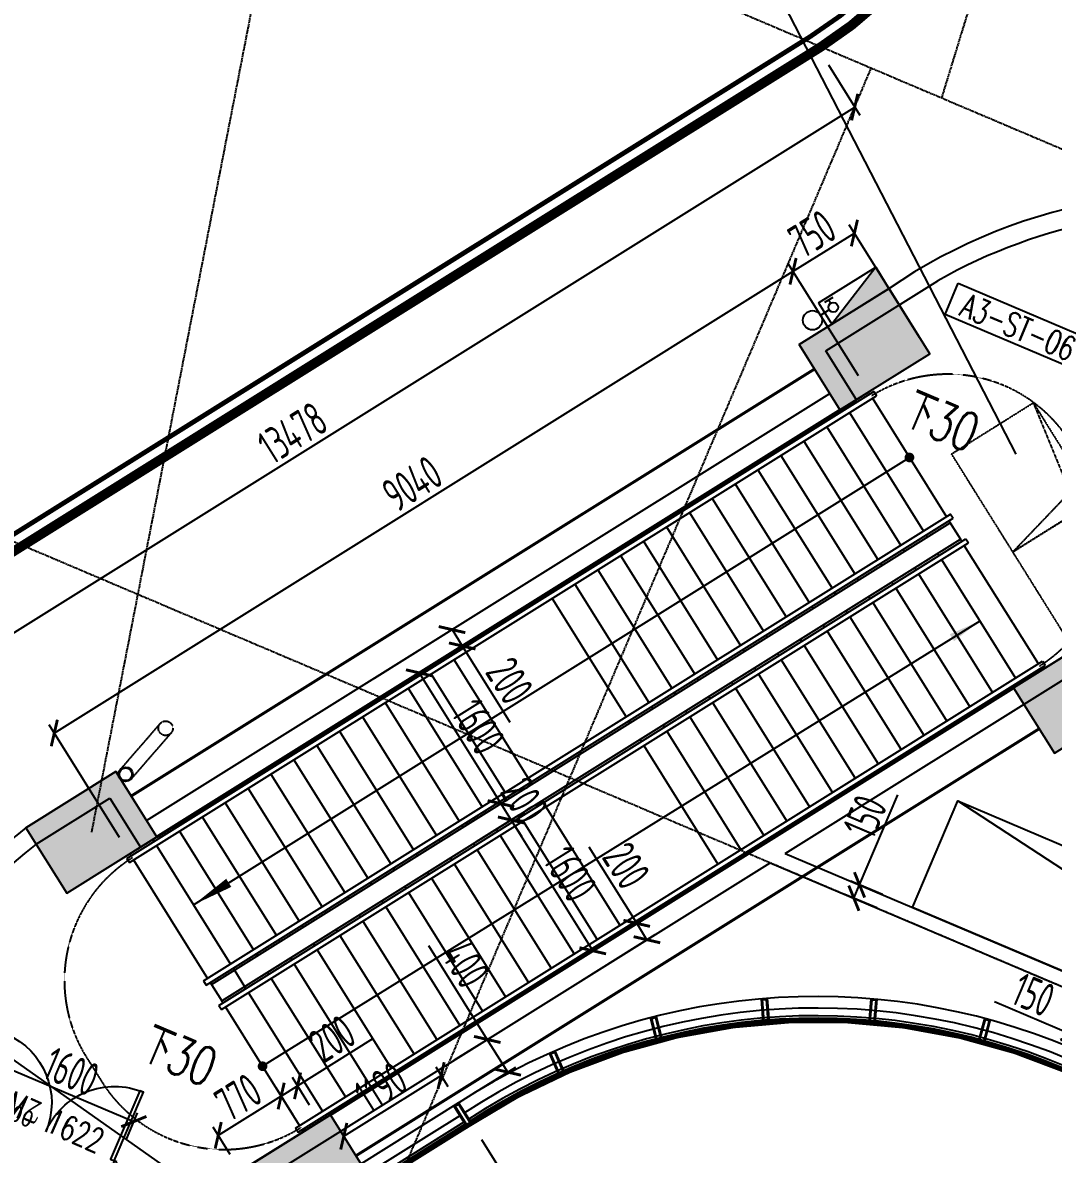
# Model space of a CAD drawing. Extents: x 11778731 to 12007717, y -6694179 to -6314888.
# Drawn here: x 11924109 to 11934805, y -6423484 to -6411741 of the extents above; entities that cross this region are included whole.
import ezdxf
from ezdxf.enums import TextEntityAlignment as Align
from ezdxf.xclip import XClip

# ---------------------------------------------------------------- set-up
doc = ezdxf.new("R2010")
doc.units = 0
doc.header["$LTSCALE"] = 10
doc.header["$MEASUREMENT"] = 0
doc.header["$XCLIPFRAME"] = 0
for name, pattern in [('A3-RG-axis-100$0$CENTER', [2, 1.25, -0.25, 0.25, -0.25]), ('A3-RI-5F$0$DASH', [0.35, 0.25, -0.1]), ('A3-RI-5F$0$DASHDOT', [1, 0.5, -0.25, 0, -0.25]), ('A3-RI-5F$0$DASHED2', [0.375, 0.25, -0.125]), ('A3-RM-5F$0$DASH', [0.35, 0.25, -0.1]), ('A3-RV-5F$0$DASH', [0.35, 0.25, -0.1])]:
    doc.linetypes.add(name, pattern=pattern)
for name, color, linetype in [('A3-RB-5F-100$0$A-DIMS-100', 1, 'Continuous'), ('A3-RG-axis-100$0$A-GRID', 1, 'A3-RG-axis-100$0$CENTER'), ('A3-RI-5F$0$0M-FIRE', 30, 'A3-RI-5F$0$DASHDOT'), ('A3-RI-5F$0$A-DETAILS', 11, 'Continuous'), ('A3-RI-5F$0$A-DOOR', 32, 'Continuous'), ('A3-RI-5F$0$A-FLOR', 2, 'Continuous'), ('A3-RI-5F$0$A-GLAZ', 140, 'Continuous'), ('A3-RI-5F$0$A-STRS-HRAL', 80, 'Continuous'), ('A3-RI-5F$0$A-WALL', 7, 'Continuous'), ('A3-RI-5F$0$A-WALL-FINI', 95, 'Continuous'), ('A3-RM-5F$0$0P-1', 191, 'Continuous'), ('A3-RM-5F$0$0P-FE-FH-P', 41, 'A3-RM-5F$0$YJdef_FE-FH_LINE_F'), ('A3-RM-5F$0$0P-FE-FH-V', 141, 'Continuous'), ('A3-RM-5F$0$0P-FE-HY', 141, 'Continuous'), ('A3-RM-5F$0$A-EQPM', 55, 'Continuous'), ('A3-RS-1F$0$A-HATH-GRAY', 8, 'Continuous'), ('A3-RS-1F$0$A-WALL', 7, 'Continuous'), ('A3-RV-5F$0$A-STRS', 50, 'Continuous'), ('A3-RV-5F$0$A-STRS-HRAL', 80, 'Continuous'), ('A3-RV-5F$0$A-SYMB-STRS', 1, 'Continuous'), ('A3-RV-5F$0$A-WALL', 7, 'Continuous'), ('A3-SYMB-5F-100$0$A-SYMB', 4, 'Continuous'), ('A3-SYMB-5F-100$0$A-SYMB-DOOR', 3, 'Continuous'), ('A3-SYMB-5F-100$0$A-SYMB-DOOR1', 3, 'Continuous'), ('A3-SYMB-5F-100$0$A-SYMB-DOOR2', 3, 'Continuous'), ('A3-SYMB-5F-100$0$A-SYMB-DOOR3', 3, 'Continuous'), ('A3-SYMB-5F-100$0$A-SYMB-NAME', 4, 'Continuous'), ('A3-SYMB-5F-100$0$A-SYMB-NAME-E', 4, 'Continuous'), ('A3-SYMB-5F-100$0$A-SYMB-NUMB-T', 4, 'Continuous'), ('A3-SYMB-5F-100$0$A-SYMB-STRS', 1, 'Continuous')]:
    doc.layers.add(name, color=color, linetype=linetype)
doc.layers.add('A3-RI-5F$0$A-X-CHEK', color=6, linetype='A3-RI-5F$0$DASHED2', plot=False)
doc.styles.add('A3-RB-5F-100$0$XD2008', font='xd-hzs.shx', dxfattribs={"width": 0.7, "bigfont": 'xd-hztxt.shx'})
doc.styles.add('A3-RI-5F$0$Standard', font='')
doc.styles.add('A3-RM-5F$0$hz1', font='hzs.shx', dxfattribs={"width": 0.75, "bigfont": 'hztxt.shx'})
doc.styles.add('A3-SYMB-5F-100$0$ECADI-TXT', font='simplex.shx', dxfattribs={"bigfont": 'hztxt.shx'})
doc.styles.get('A3-RI-5F$0$Standard').set_extended_font_data('SimSun')
doc.linetypes.add('A3-RM-5F$0$YJdef_FE-FH_LINE_F', pattern='A,4,-0.2,["F",A3-RM-5F$0$hz1,S=0.2,R=0,X=-0.1,Y=-0.1],-0.1', length=4.3)
doc.dimstyles.new('A3-RB-5F-100$0$XD100$0', dxfattribs={"dimscale": 100, "dimtxt": 3.5, "dimasz": 2, "dimexe": 1, "dimexo": 2, "dimgap": 0.5, "dimtad": 1, "dimdec": 0, "dimdsep": 46, "dimtxsty": 'A3-RB-5F-100$0$XD2008', "dimblk1": 'A3-RB-5F-100$0$_ARCHTICK', "dimblk2": 'A3-RB-5F-100$0$_ARCHTICK', "dimsah": 1, "dimcen": 2.5, "dimclrt": 4, "dimaunit": 1, "dimadec": 0, "dimazin": 0, "dimtfac": 1, "dimtdec": 0, "dimtix": 1, "dimtmove": 0, "dimatfit": 3, "dimfxl": 0, "dimtolj": 1, "dimtzin": 0, "dimarcsym": 0})

# ---------------------------------------------------------------- blocks, each defined once
blk = doc.blocks.new('A3-RI-5F$0$J-双扇门-1600')
for points in [[(-800, 0), (-773, 0), (-773, 43), (-752, 43), (-752, 85), (-800, 85)], [(-773, 0), (-773, -773), (-731, -773), (-731, 0)], [(773, 0), (773, -773), (731, -773), (731, 0)], [(800, 0), (773, 0), (773, 43), (752, 43), (752, 85), (800, 85)]]:
    blk.add_lwpolyline(points, close=True)
for centre, start, end in [((-773, 0), 270, 360), ((773, 0), 180, 270)]:
    blk.add_arc(centre, 773, start, end)
at = {"layer": 'Defpoints', "style": 'A3-RI-5F$0$Standard'}
blk.add_text('1600', height=175, dxfattribs=at).set_placement((-647, -136))
blk = doc.blocks.new('A3-RI-5F')
at = {"layer": 'A3-RI-5F$0$0M-FIRE', "const_width": 100}
blk.add_lwpolyline([(11933349, -6404727), (11934132, -6407269, -0.337673), (11932395, -6411991), (11920935, -6419152, -0.435269), (11910121, -6416246)], format="xyb", dxfattribs=at)
at = {"layer": 'A3-RI-5F$0$A-DETAILS'}
blk.add_line((11928647, -6423083), (11927735, -6423652), dxfattribs=at)
for points in [[(11931855, -6422115), (11931795, -6422119), (11931775, -6421870), (11931835, -6421865)], [(11931844, -6422105), (11931804, -6422109), (11931786, -6421879), (11931826, -6421876)], [(11932953, -6422124), (11932893, -6422119), (11932915, -6421870), (11932975, -6421875)], [(11932944, -6422113), (11932904, -6422110), (11932924, -6421881), (11932964, -6421884)], [(11930745, -6422295), (11930687, -6422310), (11930625, -6422068), (11930683, -6422053)], [(11930733, -6422288), (11930695, -6422298), (11930637, -6422075), (11930676, -6422065)], [(11934086, -6422331), (11934028, -6422316), (11934093, -6422074), (11934151, -6422090)], [(11934079, -6422319), (11934040, -6422308), (11934100, -6422086), (11934139, -6422097)], [(11929733, -6422640), (11929678, -6422664), (11929578, -6422435), (11929633, -6422411)], [(11929720, -6422635), (11929684, -6422651), (11929591, -6422440), (11929628, -6422424)], [(11928766, -6423161), (11928716, -6423193), (11928583, -6422981), (11928634, -6422949)], [(11928753, -6423158), (11928719, -6423179), (11928597, -6422984), (11928631, -6422963)]]:
    blk.add_lwpolyline(points, close=True, dxfattribs=at)
blk.add_arc((11932347, -6428646), 6680, 67, 123.1337, dxfattribs=at)
at = {"layer": 'A3-RI-5F$0$A-FLOR', "linetype": 'A3-RI-5F$0$DASH', "const_width": 50}
for points in [[(11914013, -6395489, 0.142442), (11909142, -6399943), (11910425, -6401323, 0.117354), (11909874, -6403180), (11909391, -6412272, 0.606815), (11920855, -6419025), (11932286, -6411883, 0.340038), (11933989, -6407313), (11932378, -6402083)], [(11925636, -6427129), (11926799, -6424390), (11928741, -6423177, -0.251872), (11934956, -6422627), (11962540, -6434347, -0.417072), (11966024, -6442980), (11965569, -6444052)]]:
    blk.add_lwpolyline(points, format="xyb", dxfattribs=at)
at = {"layer": 'A3-RI-5F$0$A-GLAZ'}
for p, q in [((11928689, -6423151), (11927778, -6423720)), ((11928702, -6423172), (11927791, -6423741))]:
    blk.add_line(p, q, dxfattribs=at)
for radius in [6600, 6575]:
    blk.add_arc((11932347, -6428646), radius, 67, 123.1337, dxfattribs=at)
at = {"layer": 'A3-RI-5F$0$A-STRS-HRAL'}
for p, q in [((11920855, -6419025), (11932286, -6411883)), ((11932365, -6412010), (11920935, -6419152))]:
    blk.add_line(p, q, dxfattribs=at)
for radius in [4000, 4150]:
    blk.add_arc((11930166, -6408490), radius, 302, 17.12, dxfattribs=at)
at = {"layer": 'A3-RI-5F$0$A-WALL'}
for p, q in [((11932167, -6415082), (11933100, -6414499)), ((11932443, -6415145), (11933605, -6414419)), ((11932485, -6415590), (11932167, -6415082)), ((11932761, -6415654), (11932443, -6415145)), ((11925332, -6420296), (11932761, -6415654)), ((11925395, -6420020), (11932485, -6415590)), ((11926069, -6421722), (11933736, -6416931)), ((11933736, -6416931), (11933842, -6417101)), ((11926175, -6421891), (11933842, -6417101)), ((11926000, -6423888), (11935995, -6417642)), ((11932022, -6420361), (11936032, -6417855)), ((11924144, -6420095), (11925077, -6419512)), ((11925077, -6419512), (11925395, -6420020)), ((11924250, -6420264), (11925014, -6419787)), ((11925014, -6419787), (11925332, -6420296)), ((11932022, -6420361), (11935231, -6421723)), ((11926224, -6423983), (11931867, -6420458)), ((11931867, -6420458), (11935311, -6421920)), ((11926069, -6421722), (11926175, -6421891))]:
    blk.add_line(p, q, dxfattribs=at)
for centre, radius, start, end in [((11936319, -6419203), 5700, 74.2221, 124.3844), ((11936319, -6419203), 5500, 100.4102, 119.5691), ((11928439, -6425622), 7000, 127.8445, 154.1766), ((11928439, -6425622), 6800, 127.8445, 151.5714)]:
    blk.add_arc(centre, radius, start, end, dxfattribs=at)
at = {"layer": 'A3-RI-5F$0$A-WALL-FINI'}
for p, q in [((11928634, -6422949), (11927621, -6423582)), ((11928766, -6423161), (11926799, -6424390))]:
    blk.add_line(p, q, dxfattribs=at)
for radius in [6800, 6550]:
    blk.add_arc((11932347, -6428646), radius, 67, 123.1337, dxfattribs=at)
at = {"layer": 'A3-RI-5F$0$A-X-CHEK', "const_width": 30}
for points in [[(11925236, -6419766), (11932326, -6415336)], [(11925501, -6420190), (11932591, -6415760)], [(11927304, -6423074), (11934393, -6418644)], [(11927569, -6423498), (11934658, -6419068)]]:
    blk.add_lwpolyline(points, dxfattribs=at)
at = {"layer": 'A3-RI-5F$0$A-DOOR', "xscale": -1, "rotation": 157.0000000086003}
blk.add_blockref('A3-RI-5F$0$J-双扇门-1600', (11924349, -6423250), dxfattribs=at)
blk = doc.blocks.new('A3-RG-axis-100')
at = {"layer": 'A3-RG-axis-100$0$A-GRID'}
for p, q in [((11929900.5, -6394045), (11924823, -6420142.4)), ((11938459.9, -6396826.1), (11933644.8, -6412521.6)), ((11907163.4, -6401280.8), (11992184.7, -6437370.3)), ((11906717.6, -6409782.5), (11989058.9, -6444734.3)), ((11932913.4, -6412211.1), (11914822.5, -6454830.7))]:
    blk.add_line(p, q, dxfattribs=at)
blk.add_arc((11778730.7, -6694178.7), 294300, 57.267208, 69.150423, dxfattribs=at)
blk = doc.blocks.new('A3-SYMB-5F-100$0$ECADI-TAG-NAME')
at = {"layer": 'A3-SYMB-5F-100$0$A-SYMB-NAME', "style": 'A3-SYMB-5F-100$0$ECADI-TXT', "width": 0.7}
blk.add_attdef('CHINESENAME', (1.86, 1.53), '', height=4, dxfattribs=at)
at = {"layer": 'A3-SYMB-5F-100$0$A-SYMB-NAME-E', "style": 'A3-SYMB-5F-100$0$ECADI-TXT', "width": 0.7}
blk.add_attdef('ENGLISHLOW', (2.18, 6.96), '', height=2.5, dxfattribs=at)
blk = doc.blocks.new('A3-SYMB-5F-100$0$ECADI-TAG-DOOR')
at = {"layer": 'A3-SYMB-5F-100$0$A-SYMB-DOOR', "style": 'A3-SYMB-5F-100$0$ECADI-TXT', "width": 0.7}
for tag, p in [('门窗主编号1', (-6.41, 7.26)), ('门窗主编号2', (2.08, 7.26))]:
    blk.add_attdef(tag, p, '', height=2.5, dxfattribs=at)
at = {"layer": 'A3-SYMB-5F-100$0$A-SYMB-DOOR', "style": 'A3-SYMB-5F-100$0$ECADI-TXT', "width": 0.7, "flags": 1}
for tag, p in [('洞口尺寸(宽X高)', (-6.42, 1.62)), ('备注', (-6.39, -1.21))]:
    blk.add_attdef(tag, p, '', height=2.5, dxfattribs=at)
at = {"layer": 'A3-SYMB-5F-100$0$A-SYMB-DOOR1', "style": 'A3-SYMB-5F-100$0$ECADI-TXT', "width": 0.7}
blk.add_attdef('门窗辅编号1', (-6.41, 4.41), '', height=2.5, dxfattribs=at)
at = {"layer": 'A3-SYMB-5F-100$0$A-SYMB-DOOR2', "style": 'A3-SYMB-5F-100$0$ECADI-TXT', "width": 0.7}
blk.add_attdef('门窗辅编号2', (-2.86, 4.41), '', height=2.5, dxfattribs=at)
at = {"layer": 'A3-SYMB-5F-100$0$A-SYMB-DOOR3', "style": 'A3-SYMB-5F-100$0$ECADI-TXT', "width": 0.7}
blk.add_attdef('门窗辅编号3', (2.32, 4.41), '', height=2.5, dxfattribs=at)
blk = doc.blocks.new('A3-SYMB-5F-100$0$ECADI-TAG-CODE')
at = {"layer": 'A3-SYMB-5F-100$0$A-SYMB-NUMB-T', "color": 1}
blk.add_lwpolyline([(0, 3.5), (15, 3.5), (15, 0), (0, 0)], close=True, dxfattribs=at)
at = {"layer": 'A3-SYMB-5F-100$0$A-SYMB-NUMB-T', "style": 'A3-SYMB-5F-100$0$ECADI-TXT', "width": 0.7}
blk.add_attdef('CODE', text='', height=2.5, dxfattribs=at).set_placement((7.5, 1.75), align=Align.MIDDLE_CENTER)
blk = doc.blocks.new('A3-SYMB-5F-100')
at = {"layer": 'A3-SYMB-5F-100$0$A-SYMB'}
blk.add_lwpolyline([(11934421, -6416218), (11932017, -6411561), (11929376, -6410440)], dxfattribs=at)
at = {"layer": 'A3-SYMB-5F-100$0$A-SYMB', "xscale": 100.0000000100172, "yscale": 100.0000000002328, "zscale": 100, "rotation": 337}
blk.add_blockref('A3-SYMB-5F-100$0$ECADI-TAG-CODE', (11933682, -6414768), dxfattribs=at).add_auto_attribs({'CODE': 'A3-ST-06'})
at = {"layer": 'A3-SYMB-5F-100$0$A-SYMB-DOOR'}
ref = blk.add_blockref('A3-SYMB-5F-100$0$ECADI-TAG-DOOR', (11924159, -6423951), dxfattribs=dict(at, xscale=99.99999999997296, yscale=100, zscale=100, rotation=336.2018976169389))
ref.add_attrib('门窗主编号1', 'FM乙', dxfattribs={"height": 250, "rotation": 336.2019, "style": 'A3-SYMB-5F-100$0$ECADI-TXT', "width": 0.7}).set_placement((11924243, -6423191), align=Align.RIGHT)
ref.add_attrib('门窗主编号2', '1622', (11924332, -6423235, 333), dxfattribs={"height": 250, "rotation": 336.2019, "style": 'A3-SYMB-5F-100$0$ECADI-TXT', "width": 0.7})
at = {"layer": 'A3-SYMB-5F-100$0$A-SYMB-STRS'}
ref = blk.add_blockref('A3-SYMB-5F-100$0$ECADI-TAG-NAME', (11932991, -6415980, 0), dxfattribs=dict(at, xscale=99.99999999999999, yscale=99.99999999999999, zscale=99.99999999999994, rotation=337))
ref.add_attrib('CHINESENAME', '下30', (11933221, -6415911), dxfattribs={"height": 400, "rotation": 337, "style": 'A3-SYMB-5F-100$0$ECADI-TXT', "width": 0.7})
ref = blk.add_blockref('A3-SYMB-5F-100$0$ECADI-TAG-NAME', (11925079, -6422564, 0), dxfattribs=dict(at, xscale=99.99999999999999, yscale=99.99999999999999, zscale=99.99999999999994, rotation=337))
ref.add_attrib('CHINESENAME', '下30', (11925310, -6422496), dxfattribs={"height": 400, "rotation": 337, "style": 'A3-SYMB-5F-100$0$ECADI-TXT', "width": 0.7})
blk = doc.blocks.new('A3-RV-5F')
at = {"layer": 'A3-RV-5F$0$A-STRS'}
blk.add_line((11927247, -6423079), (11927261, -6423100), dxfattribs=at)
for points in [[(11925235, -6420386), (11925221, -6420365), (11932888, -6415574), (11932901, -6415596)], [(11932927, -6415638), (11933696, -6416868)], [(11932650, -6415723), (11932663, -6415744)], [(11932690, -6415786), (11933458, -6417016)], [(11932413, -6415871), (11932426, -6415892)], [(11932453, -6415935), (11933221, -6417165)], [(11932175, -6416020), (11932189, -6416041)], [(11931938, -6416168), (11931951, -6416189)], [(11932215, -6416083), (11932983, -6417313)], [(11931978, -6416232), (11932746, -6417461)], [(11931700, -6416316), (11931714, -6416338)], [(11931740, -6416380), (11932509, -6417610)], [(11931463, -6416465), (11931476, -6416486)], [(11931226, -6416613), (11931239, -6416634)], [(11931503, -6416528), (11932271, -6417758)], [(11931265, -6416677), (11932034, -6417906)], [(11931028, -6416825), (11931796, -6418055)], [(11926056, -6421701), (11926069, -6421722), (11933736, -6416931)], [(11930790, -6416973), (11931559, -6418203)], [(11933722, -6416910), (11933842, -6417101)], [(11926188, -6421913), (11926175, -6421891), (11933842, -6417101), (11933855, -6417122)], [(11933485, -6417059), (11933498, -6417080)], [(11930553, -6417122), (11931321, -6418352)], [(11933247, -6417207), (11933261, -6417228)], [(11934650, -6418394), (11933881, -6417165)], [(11930315, -6417270), (11931084, -6418500)], [(11933604, -6417249), (11933617, -6417271)], [(11933644, -6417313), (11934412, -6418543)], [(11930078, -6417419), (11930846, -6418648)], [(11933010, -6417355), (11933023, -6417376)], [(11933367, -6417398), (11933380, -6417419)], [(11933406, -6417461), (11934175, -6418691)], [(11929841, -6417567), (11930609, -6418797)], [(11932773, -6417504), (11932786, -6417525)], [(11933129, -6417546), (11933142, -6417567)], [(11932535, -6417652), (11932548, -6417673)], [(11932892, -6417694), (11932905, -6417716)], [(11933169, -6417610), (11933937, -6418839)], [(11929603, -6417715), (11930371, -6418945)], [(11932298, -6417800), (11932311, -6417822)], [(11932931, -6417758), (11933700, -6418988)], [(11932654, -6417843), (11932668, -6417864)], [(11932694, -6417906), (11933462, -6419136)], [(11932060, -6417949), (11932073, -6417970)], [(11932417, -6417991), (11932430, -6418012)], [(11931823, -6418097), (11931836, -6418118)], [(11932179, -6418140), (11932193, -6418161)], [(11932457, -6418055), (11933225, -6419284)], [(11931585, -6418246), (11931598, -6418267)], [(11932219, -6418203), (11932988, -6419433)], [(11928546, -6418288), (11928559, -6418309)], [(11928585, -6418351), (11929354, -6419581)], [(11931348, -6418394), (11931361, -6418415)], [(11931942, -6418288), (11931955, -6418309)], [(11931982, -6418352), (11932750, -6419581)], [(11928308, -6418436), (11928321, -6418457)], [(11928348, -6418500), (11929116, -6419729)], [(11931352, -6420514), (11931365, -6420535), (11934689, -6418458), (11934676, -6418437)], [(11931704, -6418436), (11931718, -6418458)], [(11931744, -6418500), (11932513, -6419730)], [(11928071, -6418584), (11928084, -6418606)], [(11931110, -6418542), (11931124, -6418564)], [(11931467, -6418585), (11931480, -6418606)], [(11934439, -6418585), (11934452, -6418606)], [(11927833, -6418733), (11927847, -6418754)], [(11928111, -6418648), (11928879, -6419878)], [(11930873, -6418691), (11930886, -6418712)], [(11931230, -6418733), (11931243, -6418754)], [(11931507, -6418648), (11932275, -6419878)], [(11934201, -6418733), (11934215, -6418755)], [(11927873, -6418796), (11928641, -6420026)], [(11930635, -6418839), (11930649, -6418860)], [(11931269, -6418797), (11932038, -6420026)], [(11927596, -6418881), (11927609, -6418902)], [(11927636, -6418945), (11928404, -6420174)], [(11930398, -6418987), (11930411, -6419009)], [(11930992, -6418881), (11931005, -6418903)], [(11931032, -6418945), (11931800, -6420175)], [(11933964, -6418882), (11933977, -6418903)], [(11927358, -6419030), (11927372, -6419051)], [(11927398, -6419093), (11928167, -6420323)], [(11930755, -6419030), (11930768, -6419051)], [(11930794, -6419093), (11931563, -6420323)], [(11933726, -6419030), (11933740, -6419051)], [(11927121, -6419178), (11927134, -6419199)], [(11930517, -6419178), (11930530, -6419199)], [(11933489, -6419179), (11933502, -6419200)], [(11926884, -6419326), (11926897, -6419348)], [(11927161, -6419242), (11927929, -6420471)], [(11930557, -6419242), (11931325, -6420472)], [(11933251, -6419327), (11933265, -6419348)], [(11926923, -6419390), (11927692, -6420620)], [(11926646, -6419475), (11926659, -6419496)], [(11926686, -6419538), (11927454, -6420768)], [(11933014, -6419475), (11933027, -6419496)], [(11926409, -6419623), (11926422, -6419644)], [(11926448, -6419687), (11927217, -6420916)], [(11929380, -6419623), (11929394, -6419645)], [(11932777, -6419624), (11932790, -6419645)], [(11926171, -6419771), (11926184, -6419793)], [(11929143, -6419772), (11929156, -6419793)], [(11932539, -6419772), (11932552, -6419793)], [(11925934, -6419920), (11925947, -6419941)], [(11926211, -6419835), (11926979, -6421065)], [(11928905, -6419920), (11928919, -6419941)], [(11929500, -6419814), (11929513, -6419835)], [(11929539, -6419878), (11930308, -6421107)], [(11932302, -6419920), (11932315, -6419942)], [(11925973, -6419983), (11926742, -6421213)], [(11929262, -6419963), (11929275, -6419984)], [(11929302, -6420026), (11930070, -6421256)], [(11925696, -6420068), (11925709, -6420089)], [(11925736, -6420132), (11926504, -6421361)], [(11928668, -6420068), (11928681, -6420090)], [(11929025, -6420111), (11929038, -6420132)], [(11932064, -6420069), (11932077, -6420090)], [(11925459, -6420217), (11925472, -6420238)], [(11925499, -6420280), (11926267, -6421510)], [(11928430, -6420217), (11928444, -6420238)], [(11928787, -6420259), (11928800, -6420280)], [(11929064, -6420175), (11929833, -6421404)], [(11931827, -6420217), (11931840, -6420238)], [(11928193, -6420365), (11928206, -6420386)], [(11928827, -6420323), (11929595, -6421553)], [(11931589, -6420366), (11931603, -6420387)], [(11925261, -6420429), (11926029, -6421658)], [(11927956, -6420514), (11927969, -6420535)], [(11928550, -6420408), (11928563, -6420429)], [(11928589, -6420471), (11929358, -6421701)], [(11928312, -6420556), (11928326, -6420577)], [(11928352, -6420620), (11929120, -6421849)], [(11930347, -6421171), (11931365, -6420535)], [(11927718, -6420662), (11927731, -6420683)], [(11928075, -6420704), (11928088, -6420726)], [(11927481, -6420810), (11927494, -6420832)], [(11927837, -6420853), (11927851, -6420874)], [(11928115, -6420768), (11928883, -6421998)], [(11927243, -6420959), (11927256, -6420980)], [(11927877, -6420916), (11928645, -6422146)], [(11927600, -6421001), (11927613, -6421022)], [(11927640, -6421065), (11928408, -6422294)], [(11927006, -6421107), (11927019, -6421128)], [(11930334, -6421150), (11930347, -6421171), (11927023, -6423248), (11927010, -6423227)], [(11927362, -6421150), (11927376, -6421171)], [(11927402, -6421213), (11928171, -6422443)], [(11926768, -6421255), (11926782, -6421277)], [(11927125, -6421298), (11927138, -6421319)], [(11930097, -6421298), (11930110, -6421319)], [(11926531, -6421404), (11926544, -6421425)], [(11926888, -6421446), (11926901, -6421468)], [(11927165, -6421362), (11927933, -6422591)], [(11929859, -6421447), (11929873, -6421468)], [(11926293, -6421552), (11926307, -6421573)], [(11926927, -6421510), (11927696, -6422740)], [(11926650, -6421595), (11926663, -6421616)], [(11926690, -6421658), (11927458, -6422888)], [(11929622, -6421595), (11929635, -6421616)], [(11926413, -6421743), (11926426, -6421764)], [(11926452, -6421807), (11927221, -6423036)], [(11929384, -6421743), (11929398, -6421765)], [(11929147, -6421892), (11929160, -6421913)], [(11926983, -6423185), (11926215, -6421955)], [(11928909, -6422040), (11928923, -6422061)], [(11928672, -6422188), (11928685, -6422210)], [(11928435, -6422337), (11928448, -6422358)], [(11928197, -6422485), (11928210, -6422506)], [(11927960, -6422634), (11927973, -6422655)], [(11927722, -6422782), (11927735, -6422803)], [(11927485, -6422930), (11927498, -6422952)]]:
    blk.add_lwpolyline(points, dxfattribs=at)
at = {"layer": 'A3-RV-5F$0$A-STRS-HRAL'}
for p, q in [((11934692, -6418368), (11934719, -6418410)), ((11925192, -6420413), (11925219, -6420455))]:
    blk.add_line(p, q, dxfattribs=at)
for points in [[(11925192, -6420413), (11932943, -6415569), (11932970, -6415612)], [(11925219, -6420455), (11932970, -6415612)], [(11925987, -6421685), (11933738, -6416841), (11933765, -6416884)], [(11926014, -6421727), (11933765, -6416884)], [(11926146, -6421939), (11933897, -6417096)], [(11933897, -6417096), (11933924, -6417138)], [(11926173, -6421982), (11933924, -6417138)], [(11926941, -6423211), (11934692, -6418368)], [(11926941, -6423211), (11926967, -6423254), (11934719, -6418410)], [(11925987, -6421685), (11926014, -6421727)], [(11926146, -6421939), (11926173, -6421982)]]:
    blk.add_lwpolyline(points, dxfattribs=at)
at = {"layer": 'A3-RV-5F$0$A-SYMB-STRS'}
for p, q in [((11925883, -6420895), (11933312, -6416253)), ((11934042, -6417950), (11926599, -6422570))]:
    blk.add_line(p, q, dxfattribs=at)
at = {"layer": 'A3-RV-5F$0$A-SYMB-STRS', "linetype": 'A3-RV-5F$0$DASH'}
for points in [[(11932914, -6415617, -0.415244), (11934984, -6416099), (11935137, -6416344, -0.415244), (11934663, -6418415)], [(11925248, -6420407, 0.415244), (11924773, -6422479), (11924927, -6422724, 0.415244), (11926997, -6423206)]]:
    blk.add_lwpolyline(points, format="xyb", dxfattribs=at)
at = {"layer": 'A3-RV-5F$0$A-SYMB-STRS', "extrusion": (6.84426e-15, 1.20972e-14, -1), "const_width": 50, "elevation": 0}
for points in [[(-11933287, -6416255, -1), (-11933337, -6416251, -1)], [(-11926574, -6422572, -1), (-11926624, -6422568, -1)]]:
    blk.add_lwpolyline(points, format="xyb", close=True, dxfattribs=at)
at = {"layer": 'A3-RV-5F$0$A-SYMB-STRS'}
blk.add_lwpolyline([(11925883, -6420895, 0, 100, 0), (11926248, -6420667, 100, 100, 0)], format="xyseb", dxfattribs=at)
at = {"layer": 'A3-RV-5F$0$A-SYMB-STRS', "extrusion": (2.86986e-09, 6.12683e-09, -1)}
blk.add_solid([(-11933731, -6418087, 0), (-11933775, -6418159, 0), (-11934042, -6417950, 0)], dxfattribs=at)
at = {"layer": 'A3-RV-5F$0$A-WALL'}
blk.add_line((11926307, -6421573), (11926413, -6421743), dxfattribs=at)
blk = doc.blocks.new('A3-RS-1F')
at = {"layer": 'A3-RS-1F$0$A-HATH-GRAY'}
for points in [[(11932167, -6415082), (11932591, -6415760), (11933524, -6415177), (11933100, -6414499)], [(11934393, -6418643), (11934817, -6419322), (11935749, -6418739), (11935325, -6418060)], [(11924144, -6420095), (11924568, -6420773), (11925501, -6420190), (11925077, -6419512)], [(11926370, -6423656), (11926794, -6424335), (11927727, -6423752), (11927303, -6423073)]]:
    blk.add_hatch(color=256, dxfattribs=at).paths.add_polyline_path(points)
at = {"layer": 'A3-RS-1F$0$A-WALL'}
for points in [[(11932167, -6415082), (11932591, -6415760), (11933524, -6415177), (11933100, -6414499)], [(11934393, -6418643), (11934817, -6419322), (11935749, -6418739), (11935325, -6418060)], [(11924144, -6420095), (11924568, -6420773), (11925501, -6420190), (11925077, -6419512)], [(11926370, -6423656), (11926794, -6424335), (11927727, -6423752), (11927303, -6423073)]]:
    blk.add_3dface(points, dxfattribs=at)
blk = doc.blocks.new('A3-RB-5F-100$0$_ARCHTICK')
at = {"color": 0, "linetype": 'ByBlock', "const_width": 0.15}
blk.add_lwpolyline([(-0.5, -0.5), (0.5, 0.5)], dxfattribs=at)
blk = doc.blocks.new('*D436')
at = {"layer": 'A3-RB-5F-100$0$A-DIMS-100', "color": 0, "lineweight": -2}
for p, q in [((11928819, -6420239), (11929263, -6419962)), ((11929179, -6420015), (11930026, -6421372)), ((11929667, -6421596), (11930111, -6421319))]:
    blk.add_line(p, q, dxfattribs=at)
at = {"layer": 'Defpoints', "color": 0}
for p in [(11928650, -6420345), (11930026, -6421372), (11929498, -6421702)]:
    blk.add_point(p, dxfattribs=at)
at = {"layer": 'A3-RB-5F-100$0$A-DIMS-100', "color": 0, "lineweight": -2, "xscale": 200, "yscale": 200, "zscale": 200}
for p, rotation in [((11929179, -6420015), 121.9999999998695), ((11930026, -6421372), 301.9999999998695)]:
    blk.add_blockref('A3-RB-5F-100$0$_ARCHTICK', p, dxfattribs=dict(at, rotation=rotation))
at = {"layer": 'A3-RB-5F-100$0$A-DIMS-100', "color": 4, "insert": (11929793, -6420574), "char_height": 350, "attachment_point": 5, "rotation": 302, "style": 'A3-RB-5F-100$0$XD2008'}
blk.add_mtext('\\A1;1600', dxfattribs=at)
blk = doc.blocks.new('*D437')
at = {"layer": 'A3-RB-5F-100$0$A-DIMS-100', "color": 0, "lineweight": -2}
for p, q in [((11929073, -6419845), (11928967, -6419675)), ((11928713, -6420070), (11929157, -6419792)), ((11929073, -6419845), (11929179, -6420015)), ((11928819, -6420239), (11929263, -6419962)), ((11929179, -6420015), (11929285, -6420184))]:
    blk.add_line(p, q, dxfattribs=at)
at = {"layer": 'Defpoints', "color": 0}
for p in [(11929179, -6420015), (11928544, -6420176), (11928650, -6420345)]:
    blk.add_point(p, dxfattribs=at)
at = {"layer": 'A3-RB-5F-100$0$A-DIMS-100', "color": 0, "lineweight": -2, "xscale": 200, "yscale": 200, "zscale": 200}
for p, rotation in [((11929073, -6419845), 301.9999999997151), ((11929179, -6420015), 121.9999999997151)]:
    blk.add_blockref('A3-RB-5F-100$0$_ARCHTICK', p, dxfattribs=dict(at, rotation=rotation))
at = {"layer": 'A3-RB-5F-100$0$A-DIMS-100', "color": 4, "insert": (11929316, -6419811), "char_height": 350, "attachment_point": 5, "rotation": 302, "style": 'A3-RB-5F-100$0$XD2008'}
blk.add_mtext('\\A1;200', dxfattribs=at)
blk = doc.blocks.new('*D438')
at = {"layer": 'A3-RB-5F-100$0$A-DIMS-100', "color": 0, "lineweight": -2}
for p, q in [((11927866, -6418713), (11928310, -6418435)), ((11928225, -6418488), (11929073, -6419845)), ((11928713, -6420070), (11929157, -6419792))]:
    blk.add_line(p, q, dxfattribs=at)
at = {"layer": 'Defpoints', "color": 0}
for p in [(11927696, -6418819), (11929073, -6419845), (11928544, -6420176)]:
    blk.add_point(p, dxfattribs=at)
at = {"layer": 'A3-RB-5F-100$0$A-DIMS-100', "color": 0, "lineweight": -2, "xscale": 200, "yscale": 200, "zscale": 200}
for p, rotation in [((11928225, -6418488), 121.9999999998809), ((11929073, -6419845), 301.9999999998809)]:
    blk.add_blockref('A3-RB-5F-100$0$_ARCHTICK', p, dxfattribs=dict(at, rotation=rotation))
at = {"layer": 'A3-RB-5F-100$0$A-DIMS-100', "color": 4, "insert": (11928839, -6419047), "char_height": 350, "attachment_point": 5, "rotation": 302, "style": 'A3-RB-5F-100$0$XD2008'}
blk.add_mtext('\\A1;1600', dxfattribs=at)
blk = doc.blocks.new('*D439')
at = {"layer": 'A3-RB-5F-100$0$A-DIMS-100', "color": 0, "lineweight": -2}
for p, q in [((11926917, -6423079), (11926739, -6422794)), ((11926792, -6422879), (11926139, -6423287)), ((11926264, -6423487), (11926086, -6423202))]:
    blk.add_line(p, q, dxfattribs=at)
at = {"layer": 'Defpoints', "color": 0}
for p in [(11926139, -6423287), (11927023, -6423248), (11926370, -6423656)]:
    blk.add_point(p, dxfattribs=at)
at = {"layer": 'A3-RB-5F-100$0$A-DIMS-100', "color": 0, "lineweight": -2, "xscale": 200, "yscale": 200, "zscale": 200}
for p, rotation in [((11926792, -6422879), 31.99999999994817), ((11926139, -6423287), 211.9999999999482)]:
    blk.add_blockref('A3-RB-5F-100$0$_ARCHTICK', p, dxfattribs=dict(at, rotation=rotation))
at = {"layer": 'A3-RB-5F-100$0$A-DIMS-100', "color": 4, "insert": (11926347, -6422892), "char_height": 350, "attachment_point": 5, "rotation": 32, "style": 'A3-RB-5F-100$0$XD2008'}
blk.add_mtext('\\A1;770', dxfattribs=at)
blk = doc.blocks.new('*D440')
at = {"layer": 'A3-RB-5F-100$0$A-DIMS-100', "color": 0, "lineweight": -2}
for p, q in [((11932104, -6414321), (11932741, -6413924)), ((11933418, -6415007), (11932688, -6413839)), ((11932782, -6415405), (11932051, -6414236))]:
    blk.add_line(p, q, dxfattribs=at)
at = {"layer": 'Defpoints', "color": 0}
for p in [(11932741, -6413924), (11933524, -6415177), (11932888, -6415574)]:
    blk.add_point(p, dxfattribs=at)
at = {"layer": 'A3-RB-5F-100$0$A-DIMS-100', "color": 0, "lineweight": -2, "xscale": 200, "yscale": 200, "zscale": 200}
for p, rotation in [((11932741, -6413924), 31.99999999994819), ((11932104, -6414321), 211.9999999999482)]:
    blk.add_blockref('A3-RB-5F-100$0$_ARCHTICK', p, dxfattribs=dict(at, rotation=rotation))
at = {"layer": 'A3-RB-5F-100$0$A-DIMS-100', "color": 4, "insert": (11932303, -6413932), "char_height": 350, "attachment_point": 5, "rotation": 32, "style": 'A3-RB-5F-100$0$XD2008'}
blk.add_mtext('\\A1;750', dxfattribs=at)
blk = doc.blocks.new('*D441')
at = {"layer": 'A3-RB-5F-100$0$A-DIMS-100', "color": 0, "lineweight": -2}
for p, q in [((11923714, -6422700), (11923830, -6422427)), ((11923791, -6422519), (11925263, -6423144)), ((11925186, -6423325), (11925302, -6423052))]:
    blk.add_line(p, q, dxfattribs=at)
at = {"layer": 'Defpoints', "color": 0}
for p in [(11923635, -6422884), (11925263, -6423144), (11925108, -6423510)]:
    blk.add_point(p, dxfattribs=at)
at = {"layer": 'A3-RB-5F-100$0$A-DIMS-100', "color": 0, "lineweight": -2, "xscale": 200, "yscale": 200, "zscale": 200}
for p, rotation in [((11923791, -6422519), 156.9999999998409), ((11925263, -6423144), 336.9999999998409)]:
    blk.add_blockref('A3-RB-5F-100$0$_ARCHTICK', p, dxfattribs=dict(at, rotation=rotation))
at = {"layer": 'A3-RB-5F-100$0$A-DIMS-100', "color": 4, "insert": (11924615, -6422625), "char_height": 350, "attachment_point": 5, "rotation": 337, "style": 'A3-RB-5F-100$0$XD2008'}
blk.add_mtext('\\A1;1600', dxfattribs=at)
blk = doc.blocks.new('*D445')
at = {"layer": 'A3-RB-5F-100$0$A-DIMS-100', "color": 0, "lineweight": -2}
for p in [(11921402, -6420664), (11928439, -6425622)]:
    blk.add_line(p, (11922717, -6421590), dxfattribs=at)
at = {"layer": 'Defpoints', "color": 0}
for p in [(11922717, -6421590), (11928439, -6425622)]:
    blk.add_point(p, dxfattribs=at)
at = {"layer": 'A3-RB-5F-100$0$A-DIMS-100', "color": 0, "lineweight": -2, "xscale": 200, "yscale": 200, "zscale": 200, "rotation": 324.830999471613}
blk.add_blockref('A3-RB-5F-100$0$_ARCHTICK', (11922717, -6421590), dxfattribs=at)
at = {"layer": 'A3-RB-5F-100$0$A-DIMS-100', "color": 4, "insert": (11922026, -6420828), "char_height": 350, "attachment_point": 5, "rotation": 324.831, "style": 'A3-RB-5F-100$0$XD2008'}
blk.add_mtext('\\A1;R7000', dxfattribs=at)
blk = doc.blocks.new('*D450')
at = {"layer": 'A3-RB-5F-100$0$A-DIMS-100', "color": 0, "lineweight": -2}
for p, q in [((11930482, -6421087), (11929989, -6420298)), ((11929805, -6421510), (11930567, -6421034)), ((11930588, -6421257), (11930482, -6421087)), ((11929911, -6421680), (11930673, -6421204))]:
    blk.add_line(p, q, dxfattribs=at)
at = {"layer": 'Defpoints', "color": 0}
for p in [(11930588, -6421257), (11929635, -6421616), (11929741, -6421786)]:
    blk.add_point(p, dxfattribs=at)
at = {"layer": 'A3-RB-5F-100$0$A-DIMS-100', "color": 0, "lineweight": -2, "xscale": 200, "yscale": 200, "zscale": 200}
for p, rotation in [((11930482, -6421087), 121.999781281055), ((11930588, -6421257), 301.999781281055)]:
    blk.add_blockref('A3-RB-5F-100$0$_ARCHTICK', p, dxfattribs=dict(at, rotation=rotation))
at = {"layer": 'A3-RB-5F-100$0$A-DIMS-100', "color": 4, "insert": (11930373, -6420489), "char_height": 350, "attachment_point": 5, "rotation": 301.9998, "style": 'A3-RB-5F-100$0$XD2008'}
blk.add_mtext('\\A1;200', dxfattribs=at)
blk = doc.blocks.new('*D451')
at = {"layer": 'A3-RB-5F-100$0$A-DIMS-100', "color": 0, "lineweight": -2}
for p, q in [((11927760, -6418543), (11928650, -6417986)), ((11928565, -6418039), (11928671, -6418209)), ((11927866, -6418713), (11928756, -6418156)), ((11928671, -6418209), (11929164, -6418998))]:
    blk.add_line(p, q, dxfattribs=at)
at = {"layer": 'Defpoints', "color": 0}
for p in [(11928671, -6418209), (11927590, -6418649), (11927696, -6418819)]:
    blk.add_point(p, dxfattribs=at)
at = {"layer": 'A3-RB-5F-100$0$A-DIMS-100', "color": 0, "lineweight": -2, "xscale": 200, "yscale": 200, "zscale": 200}
for p, rotation in [((11928565, -6418039), 122.0000000151548), ((11928671, -6418209), 302.0000000151547)]:
    blk.add_blockref('A3-RB-5F-100$0$_ARCHTICK', p, dxfattribs=dict(at, rotation=rotation))
at = {"layer": 'A3-RB-5F-100$0$A-DIMS-100', "color": 4, "insert": (11929162, -6418569), "char_height": 350, "attachment_point": 5, "rotation": 302, "style": 'A3-RB-5F-100$0$XD2008'}
blk.add_mtext('\\A1;200', dxfattribs=at)
blk = doc.blocks.new('*D452')
at = {"layer": 'A3-RB-5F-100$0$A-DIMS-100', "color": 0, "lineweight": -2}
for p, q in [((11926962, -6422773), (11927751, -6422280)), ((11927087, -6422973), (11926909, -6422688)), ((11926917, -6423079), (11926739, -6422794)), ((11926792, -6422879), (11926962, -6422773))]:
    blk.add_line(p, q, dxfattribs=at)
at = {"layer": 'Defpoints', "color": 0}
for p in [(11926962, -6422773), (11927193, -6423142), (11927023, -6423248)]:
    blk.add_point(p, dxfattribs=at)
at = {"layer": 'A3-RB-5F-100$0$A-DIMS-100', "color": 0, "lineweight": -2, "xscale": 200, "yscale": 200, "zscale": 200}
for p, rotation in [((11926962, -6422773), 31.9986856061495), ((11926792, -6422879), 211.9986856061496)]:
    blk.add_blockref('A3-RB-5F-100$0$_ARCHTICK', p, dxfattribs=dict(at, rotation=rotation))
at = {"layer": 'A3-RB-5F-100$0$A-DIMS-100', "color": 4, "insert": (11927322, -6422283), "char_height": 350, "attachment_point": 5, "rotation": 31.9987, "style": 'A3-RB-5F-100$0$XD2008'}
blk.add_mtext('\\A1;200', dxfattribs=at)
blk = doc.blocks.new('*D456')
at = {"layer": 'A3-RB-5F-100$0$A-DIMS-100', "color": 0, "lineweight": -2}
for p, q in [((11932782, -6415405), (11932051, -6414236)), ((11924438, -6419112), (11932104, -6414321)), ((11925115, -6420195), (11924385, -6419027))]:
    blk.add_line(p, q, dxfattribs=at)
at = {"layer": 'Defpoints', "color": 0}
for p in [(11932104, -6414321), (11932888, -6415574), (11925221, -6420365)]:
    blk.add_point(p, dxfattribs=at)
at = {"layer": 'A3-RB-5F-100$0$A-DIMS-100', "color": 0, "lineweight": -2, "xscale": 200, "yscale": 200, "zscale": 200}
for p, rotation in [((11932104, -6414321), 31.99996788078337), ((11924438, -6419112), 211.9999678807833)]:
    blk.add_blockref('A3-RB-5F-100$0$_ARCHTICK', p, dxfattribs=dict(at, rotation=rotation))
at = {"layer": 'A3-RB-5F-100$0$A-DIMS-100', "color": 4, "insert": (11928152, -6416525), "char_height": 350, "attachment_point": 5, "rotation": 32, "style": 'A3-RB-5F-100$0$XD2008'}
blk.add_mtext('\\A1;9040', dxfattribs=at)
blk = doc.blocks.new('*D583')
at = {"layer": 'A3-RB-5F-100$0$A-DIMS-100', "color": 0, "lineweight": -2}
for p, q in [((11932471, -6412179), (11932797, -6412701)), ((11921314, -6419759), (11932744, -6412617)), ((11921041, -6419322), (11921367, -6419844))]:
    blk.add_line(p, q, dxfattribs=at)
at = {"layer": 'Defpoints', "color": 0}
for p in [(11932365, -6412010), (11932744, -6412617), (11920935, -6419152)]:
    blk.add_point(p, dxfattribs=at)
at = {"layer": 'A3-RB-5F-100$0$A-DIMS-100', "color": 0, "lineweight": -2, "xscale": 200, "yscale": 200, "zscale": 200}
for p, rotation in [((11932744, -6412617), 31.99999999988234), ((11921314, -6419759), 211.9999999998823)]:
    blk.add_blockref('A3-RB-5F-100$0$_ARCHTICK', p, dxfattribs=dict(at, rotation=rotation))
at = {"layer": 'A3-RB-5F-100$0$A-DIMS-100', "color": 4, "insert": (11926910, -6415997), "char_height": 350, "attachment_point": 5, "rotation": 32, "style": 'A3-RB-5F-100$0$XD2008'}
blk.add_mtext('\\A1;13478', dxfattribs=at)
blk = doc.blocks.new('*D609')
at = {"layer": 'A3-RB-5F-100$0$A-DIMS-100', "color": 0, "lineweight": -2}
for p, q in [((11934528, -6423584), (11934239, -6424264)), ((11935421, -6423963), (11935132, -6424643)), ((11934278, -6424172), (11935171, -6424551))]:
    blk.add_line(p, q, dxfattribs=at)
at = {"layer": 'Defpoints', "color": 0}
for p in [(11934606, -6423400), (11935499, -6423779), (11935171, -6424551)]:
    blk.add_point(p, dxfattribs=at)
at = {"layer": 'A3-RB-5F-100$0$A-DIMS-100', "color": 0, "lineweight": -2, "xscale": 200, "yscale": 200, "zscale": 200}
for p, rotation in [((11934278, -6424172), 157.0000042172073), ((11935171, -6424551), 337.0000042172073)]:
    blk.add_blockref('A3-RB-5F-100$0$_ARCHTICK', p, dxfattribs=dict(at, rotation=rotation))
at = {"layer": 'A3-RB-5F-100$0$A-DIMS-100', "color": 4, "insert": (11934813, -6424155), "char_height": 350, "attachment_point": 5, "rotation": 337, "style": 'A3-RB-5F-100$0$XD2008'}
blk.add_mtext('\\A1;970', dxfattribs=at)
blk = doc.blocks.new('*D638')
at = {"layer": 'A3-RB-5F-100$0$A-DIMS-100', "color": 0, "lineweight": -2}
for p, q in [((11935009, -6422246), (11934196, -6421901)), ((11935173, -6421861), (11934970, -6422338)), ((11935311, -6421920), (11935108, -6422397)), ((11935147, -6422305), (11935009, -6422246))]:
    blk.add_line(p, q, dxfattribs=at)
at = {"layer": 'Defpoints', "color": 0}
for p in [(11935251, -6421677), (11935389, -6421735), (11935147, -6422305)]:
    blk.add_point(p, dxfattribs=at)
at = {"layer": 'A3-RB-5F-100$0$A-DIMS-100', "color": 0, "lineweight": -2, "xscale": 200, "yscale": 200, "zscale": 200}
for p, rotation in [((11935009, -6422246), 156.9999981290088), ((11935147, -6422305), 336.9999981290088)]:
    blk.add_blockref('A3-RB-5F-100$0$_ARCHTICK', p, dxfattribs=dict(at, rotation=rotation))
at = {"layer": 'A3-RB-5F-100$0$A-DIMS-100', "color": 4, "insert": (11934598, -6421828), "char_height": 350, "attachment_point": 5, "rotation": 337, "style": 'A3-RB-5F-100$0$XD2008'}
blk.add_mtext('\\A1;150', dxfattribs=at)
blk = doc.blocks.new('*D799')
at = {"layer": 'A3-RB-5F-100$0$A-DIMS-100', "color": 0, "lineweight": -2}
for p, q in [((11928872, -6423331), (11929207, -6423867)), ((11928167, -6424399), (11929154, -6423783)), ((11927884, -6423948), (11928219, -6424484))]:
    blk.add_line(p, q, dxfattribs=at)
at = {"layer": 'Defpoints', "color": 0}
for p in [(11928766, -6423161), (11927779, -6423778), (11929154, -6423783)]:
    blk.add_point(p, dxfattribs=at)
at = {"layer": 'A3-RB-5F-100$0$A-DIMS-100', "color": 0, "lineweight": -2, "xscale": 200, "yscale": 200, "zscale": 200}
for p, rotation in [((11929154, -6423783), 31.98121569700593), ((11928167, -6424399), 211.9812156970059)]:
    blk.add_blockref('A3-RB-5F-100$0$_ARCHTICK', p, dxfattribs=dict(at, rotation=rotation))
at = {"layer": 'A3-RB-5F-100$0$A-DIMS-100', "color": 4, "insert": (11928541, -6423900), "char_height": 350, "attachment_point": 5, "rotation": 31.9812, "style": 'A3-RB-5F-100$0$XD2008'}
blk.add_mtext('\\A1;1165', dxfattribs=at)
blk = doc.blocks.new('*D801')
at = {"layer": 'A3-RB-5F-100$0$A-DIMS-100', "color": 0, "lineweight": -2}
for p, q in [((11928524, -6422782), (11928399, -6422581)), ((11927442, -6423296), (11928452, -6422666)), ((11927515, -6423412), (11927389, -6423211))]:
    blk.add_line(p, q, dxfattribs=at)
at = {"layer": 'Defpoints', "color": 0}
for p in [(11928452, -6422666), (11928630, -6422952), (11927621, -6423582)]:
    blk.add_point(p, dxfattribs=at)
at = {"layer": 'A3-RB-5F-100$0$A-DIMS-100', "color": 0, "lineweight": -2, "xscale": 200, "yscale": 200, "zscale": 200}
for p, rotation in [((11928452, -6422666), 31.97877990007125), ((11927442, -6423296), 211.9787799000713)]:
    blk.add_blockref('A3-RB-5F-100$0$_ARCHTICK', p, dxfattribs=dict(at, rotation=rotation))
at = {"layer": 'A3-RB-5F-100$0$A-DIMS-100', "color": 4, "insert": (11927828, -6422790), "char_height": 350, "attachment_point": 5, "rotation": 31.9788, "style": 'A3-RB-5F-100$0$XD2008'}
blk.add_mtext('\\A1;1190', dxfattribs=at)
blk = doc.blocks.new('*D802')
at = {"layer": 'A3-RB-5F-100$0$A-DIMS-100', "color": 0, "lineweight": -2}
for p, q in [((11928931, -6422292), (11928323, -6421319)), ((11928590, -6422505), (11929016, -6422239)), ((11929143, -6422631), (11928931, -6422292)), ((11928802, -6422844), (11929228, -6422578))]:
    blk.add_line(p, q, dxfattribs=at)
at = {"layer": 'Defpoints', "color": 0}
for p in [(11928420, -6422611), (11929143, -6422631), (11928632, -6422950)]:
    blk.add_point(p, dxfattribs=at)
at = {"layer": 'A3-RB-5F-100$0$A-DIMS-100', "color": 0, "lineweight": -2, "xscale": 200, "yscale": 200, "zscale": 200}
for p, rotation in [((11928931, -6422292), 121.9997764923645), ((11929143, -6422631), 301.9997764923645)]:
    blk.add_blockref('A3-RB-5F-100$0$_ARCHTICK', p, dxfattribs=dict(at, rotation=rotation))
at = {"layer": 'A3-RB-5F-100$0$A-DIMS-100', "color": 4, "insert": (11928707, -6421510), "char_height": 350, "attachment_point": 5, "rotation": 301.9998, "style": 'A3-RB-5F-100$0$XD2008'}
blk.add_mtext('\\A1;400', dxfattribs=at)
blk = doc.blocks.new('*D803')
at = {"layer": 'A3-RB-5F-100$0$A-DIMS-100', "color": 0, "lineweight": -2}
for p, q in [((11932794, -6420688), (11933191, -6419752)), ((11933031, -6420789), (11932702, -6420649)), ((11932735, -6420826), (11932794, -6420688)), ((11932972, -6420927), (11932643, -6420787))]:
    blk.add_line(p, q, dxfattribs=at)
at = {"layer": 'Defpoints', "color": 0}
for p in [(11932794, -6420688), (11933215, -6420867), (11933156, -6421005)]:
    blk.add_point(p, dxfattribs=at)
at = {"layer": 'A3-RB-5F-100$0$A-DIMS-100', "color": 0, "lineweight": -2, "xscale": 200, "yscale": 200, "zscale": 200}
for p, rotation in [((11932794, -6420688), 67.00000000053518), ((11932735, -6420826), 247.0000000005352)]:
    blk.add_blockref('A3-RB-5F-100$0$_ARCHTICK', p, dxfattribs=dict(at, rotation=rotation))
at = {"layer": 'A3-RB-5F-100$0$A-DIMS-100', "color": 4, "insert": (11932851, -6419979), "char_height": 350, "attachment_point": 5, "rotation": 67, "style": 'A3-RB-5F-100$0$XD2008'}
blk.add_mtext('\\A1;150', dxfattribs=at)
blk = doc.blocks.new('A3-RM-5F$0$A$C6F954C98')
at = {"extrusion": (0, 0, -1)}
blk.add_hatch(color=256, dxfattribs=at).paths.add_polyline_path([(-260, 700), (0, 0), (0, 700)])
for p, q in [((260, 700), (0, 700)), ((0, 0), (0, 700)), ((260, 700), (0, 0)), ((260, 0), (260, 700)), ((231, 156, 0), (231, 56, 0)), ((260, 0), (0, 0)), ((231, 106, 0), (191, 106, 0))]:
    blk.add_line(p, q, dxfattribs=at)
blk.add_circle((-141, 106, 0), 50, dxfattribs=at)
blk = doc.blocks.new('A3-RM-5F$0$DFA')
at = {"layer": 'A3-RM-5F$0$0P-FE-FH-V'}
for radius in [75, 65]:
    blk.add_circle((0, 0), radius, dxfattribs=at)
blk = doc.blocks.new('A3-RM-5F')
at = {"layer": 'A3-RM-5F$0$0P-1', "linetype": 'A3-RM-5F$0$DASH'}
for p, q in [((11925537, -6419013), (11925122, -6419491)), ((11925648, -6419114), (11925233, -6419592))]:
    blk.add_line(p, q, dxfattribs=at)
blk.add_circle((11925593, -6419063), 75, dxfattribs=at)
at = {"layer": 'A3-RM-5F$0$0P-FE-FH-P'}
blk.add_line((11932479, -6414721, 0), (11932391, -6414776, 0), dxfattribs=at)
at = {"layer": 'A3-RM-5F$0$0P-FE-FH-V'}
blk.add_circle((11932306, -6414829), 100, dxfattribs=at)
at = {"layer": 'A3-RM-5F$0$A-EQPM', "linetype": 'A3-RM-5F$0$DASH'}
for points in [[(11933749, -6416216), (11934597, -6415686), (11935233, -6416703), (11934385, -6417233)], [(11934385, -6417233), (11935233, -6416703), (11935869, -6417721), (11935021, -6418251)]]:
    blk.add_lwpolyline(points, close=True, dxfattribs=at)
blk.add_lwpolyline([(11934597, -6415686), (11934977, -6416613), (11934385, -6417233)], dxfattribs=at)
at = {"layer": 'A3-RM-5F$0$A-EQPM'}
blk.add_lwpolyline([(11935231, -6421723), (11933344, -6420922), (11933813, -6419817), (11935700, -6420618)], close=True, dxfattribs=at)
blk.add_lwpolyline([(11933813, -6419817), (11935329, -6420806), (11935231, -6421723)], dxfattribs=at)
at = {"layer": 'A3-RM-5F$0$0P-1'}
blk.add_blockref('A3-RM-5F$0$DFA', (11925178, -6419540), dxfattribs=at)
at = {"layer": 'A3-RM-5F$0$0P-FE-HY', "xscale": -1, "rotation": 301.9996229485193}
blk.add_blockref('A3-RM-5F$0$A$C6F954C98', (11932506, -6414870), dxfattribs=at)
blk = doc.blocks.new('A3-RB-5F-100')
at = {"layer": 'A3-RB-5F-100$0$A-DIMS-100'}
for p1, p2, distance, picture, middle in [((11920934.8, -6419152.1), (11932365, -6412009.7), -715.6, '*D583', (11926909.9, -6415997)), ((11925221.3, -6420365), (11932887.7, -6415574.5), 1478, '*D456', (11928152.1, -6416525.5)), ((11927620.7, -6423581.9), (11928629.8, -6422951.9), 336.7, '*D801', (11927827.8, -6422790.4)), ((11927778.6, -6423778.1), (11928766.5, -6423161.2), -732.5, '*D799', (11928541.3, -6423900.1)), ((11934606.1, -6423400.1), (11935499, -6423779.1), -839, '*D609', (11934812.7, -6424154.8))]:
    dim = blk.add_aligned_dim(p1=p1, p2=p2, distance=distance, dimstyle='A3-RB-5F-100$0$XD100$0', dxfattribs=at)
    dim.commit()
    dim.dimension.update_dxf_attribs({"geometry": picture, "text_midpoint": middle})
for base, p1, p2, picture, middle in [((11932740.5, -6413923.6), (11932887.7, -6415574.5), (11933523.8, -6415177), '*D440', (11932303.3, -6413931.5)), ((11926139.5, -6423287.3), (11927023.1, -6423248.3), (11926370.1, -6423656.3), '*D439', (11926346.7, -6422892.4))]:
    dim = blk.add_linear_dim(base=base, p1=p1, p2=p2, angle=32, dimstyle='A3-RB-5F-100$0$XD100$0', dxfattribs=at)
    dim.commit()
    dim.dimension.update_dxf_attribs({"geometry": picture, "text_midpoint": middle})
for base, p1, p2, angle, picture, middle in [((11928671.5, -6418209.1), (11927590, -6418649.1), (11927695.9, -6418818.7), 302, '*D451', (11928970.9, -6418688.2)), ((11932794.1, -6420688.4), (11933156.2, -6421005), (11933214.8, -6420866.9), 67, '*D803', (11933057.9, -6420066.9)), ((11930588.1, -6421256.5), (11929635.1, -6421616.2), (11929741, -6421785.8), 301.99978, '*D450', (11930182.7, -6420607.8)), ((11929142.8, -6422631.3), (11928420, -6422611.3), (11928632, -6422950.5), 301.99978, '*D802', (11928516.3, -6421628.8)), ((11926962.1, -6422773.3), (11927023.1, -6423248.3), (11927192.7, -6423142.3), 31.99869, '*D452', (11927441.2, -6422473.9))]:
    dim = blk.add_linear_dim(base=base, p1=p1, p2=p2, angle=angle, dimstyle='A3-RB-5F-100$0$XD100$0', dxfattribs=at)
    dim.commit()
    dim.dimension.update_dxf_attribs({"geometry": picture, "text_midpoint": middle, "dimtype": 129})
for p1, p2, text, picture, middle in [((11927695.9, -6418818.7), (11928543.8, -6420175.5), '1600', '*D438', (11928839.5, -6419047.4)), ((11928543.8, -6420175.5), (11928649.8, -6420345.1), '200', '*D437', (11929316.4, -6419810.7)), ((11928649.8, -6420345.1), (11929497.7, -6421702), '1600', '*D436', (11929793.3, -6420573.9))]:
    dim = blk.add_aligned_dim(p1=p1, p2=p2, distance=623.5, text=text, dimstyle='A3-RB-5F-100$0$XD100$0', dxfattribs=at)
    dim.commit()
    dim.dimension.update_dxf_attribs({"geometry": picture, "text_midpoint": middle})
dim = blk.add_radius_dim(center=(11928439.1, -6425622.3), mpoint=(11922716.9, -6421590.3), dimstyle='A3-RB-5F-100$0$XD100$0', dxfattribs=at)
dim.commit()
dim.dimension.update_dxf_attribs({"geometry": '*D445', "text_midpoint": (11922025.6, -6420828)})
dim = blk.add_linear_dim(base=(11935147, -6422304.9), p1=(11935250.7, -6421676.8), p2=(11935388.8, -6421735.4), angle=337, dimstyle='A3-RB-5F-100$0$XD100$0', override={"dimadec": 3}, dxfattribs=at)
dim.commit()
dim.dimension.update_dxf_attribs({"geometry": '*D638', "text_midpoint": (11934510.3, -6422034.7), "dimtype": 129})
dim = blk.add_linear_dim(base=(11925263.3, -6423144.3), p1=(11923635.5, -6422884.4), p2=(11925108.3, -6423509.6), angle=337, text='1600', dimstyle='A3-RB-5F-100$0$XD100$0', dxfattribs=at)
dim.commit()
dim.dimension.update_dxf_attribs({"geometry": '*D441', "text_midpoint": (11924526.9, -6422831.8), "dimtype": 129})

msp = doc.modelspace()

# ---------------------------------------------------------------- block references
for name in ['A3-RI-5F', 'A3-RB-5F-100', 'A3-RG-axis-100', 'A3-SYMB-5F-100', 'A3-RM-5F', 'A3-RV-5F']:
    msp.add_blockref(name, (0, 0))
ref = msp.add_blockref('A3-RS-1F', (0, 0))
XClip(ref).set_block_clipping_path([(11889357.2540208902, -6419160.0659107883), (11910185.3192560691, -6426457.2118252832), (11927068.6119189896, -6433453.578039011), (11979134.5699833296, -6452657.9184868541), (12009188.7333128508, -6389730.3223040896), (11892617.6820170097, -6360484.8154213969), (11881387.5678784791, -6407421.677106794)])

doc.saveas('drawing.dxf')
